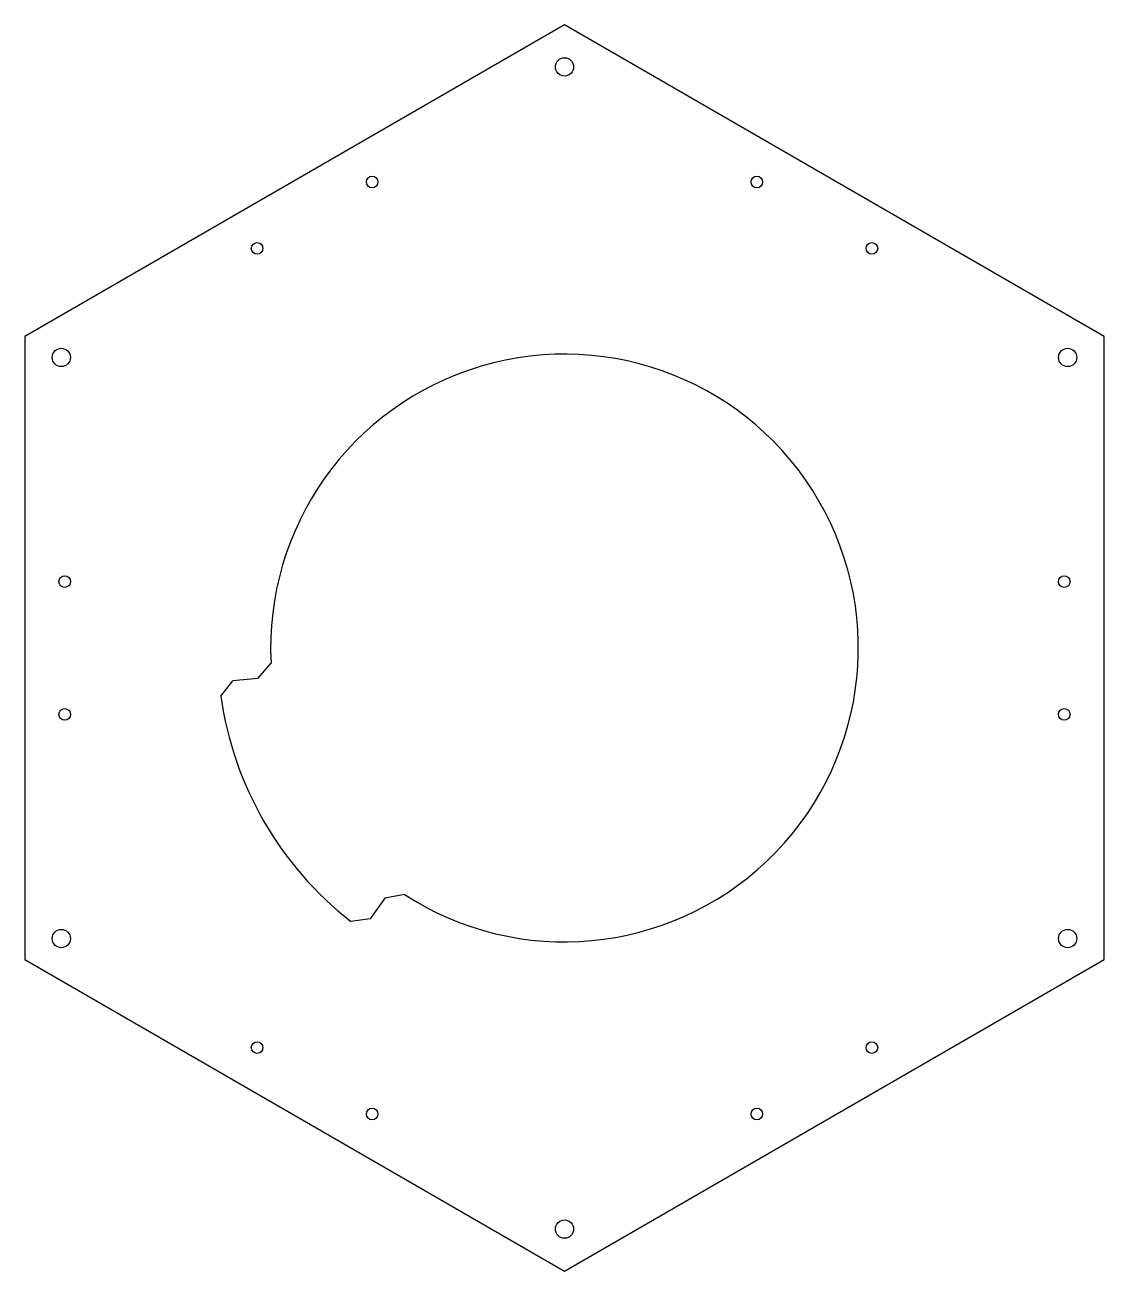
# Model space of a CAD drawing. Extents: x -162 to 162, y -188 to 188.
import ezdxf

# ---------------------------------------------------------------- set-up
doc = ezdxf.new("R2010")
doc.units = 0
doc.layers.add('VISIBLE', color=7, linetype='CONTINUOUS')

msp = doc.modelspace()

# ---------------------------------------------------------------- linework, layer by layer
at = {"layer": 'VISIBLE'}
for p, q in [((0, 187.64), (-162.5, 93.82)), ((162.5, 93.82), (0, 187.64)), ((-162.5, 93.82), (-162.5, -93.82)), ((162.5, -93.82), (162.5, 93.82)), ((-92.34, -9.18), (-88.38, -4.57)), ((-103.49, -14.51), (-99.89, -9.93)), ((-92.34, -9.18), (-99.89, -9.93)), ((-48.15, -74.26), (-54.12, -75.38)), ((-54.12, -75.38), (-58.55, -81.54)), ((-58.55, -81.54), (-64.31, -82.37)), ((-162.5, -93.82), (0, -187.64)), ((0, -187.64), (162.5, -93.82))]:
    msp.add_line(p, q, dxfattribs=at)
for centre, radius in [((0, 175), 2.75), ((-57.93, 140.34), 1.75), ((57.93, 140.34), 1.75), ((-92.57, 120.34), 1.75), ((92.57, 120.34), 1.75), ((-151.55, 87.5), 2.75), ((151.55, 87.5), 2.75), ((-150.5, 20), 1.75), ((150.5, 20), 1.75), ((-150.5, -20), 1.75), ((150.5, -20), 1.75), ((-151.55, -87.5), 2.75), ((151.55, -87.5), 2.75), ((-92.57, -120.34), 1.75), ((92.57, -120.34), 1.75), ((-57.93, -140.34), 1.75), ((57.93, -140.34), 1.75), ((0, -175), 2.75)]:
    msp.add_circle(centre, radius, dxfattribs=at)
for radius, start, end in [(88.5, 237.039, 182.961), (104.5, 187.9797, 232.0203)]:
    msp.add_arc((0, 0), radius, start, end, dxfattribs=at)

doc.saveas('drawing.dxf')
